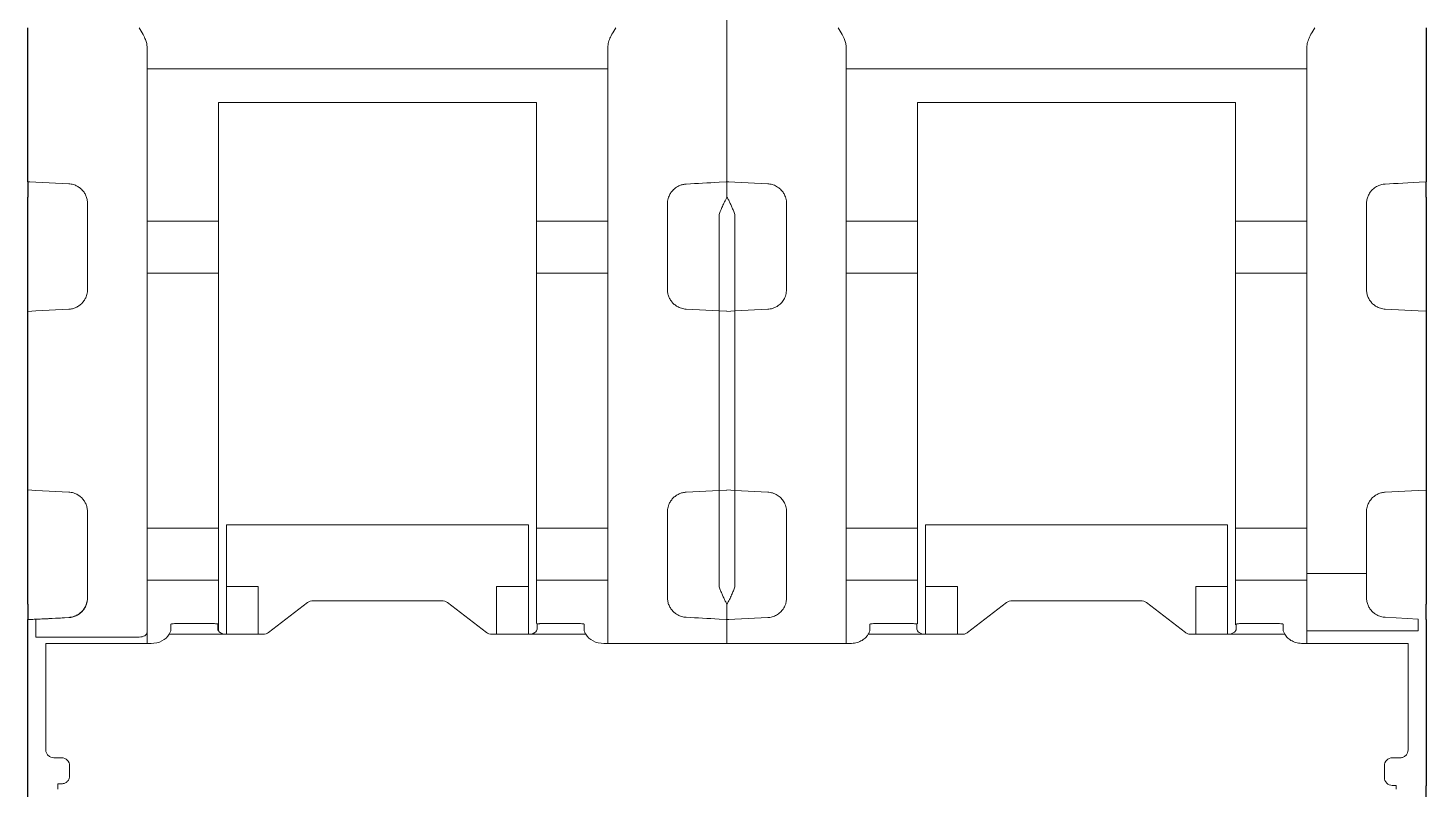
# Model space of a CAD drawing. Header units: millimetres. Extents: x 0 to 3.5, y -9 to 5.9.
# Drawn here: x 0 to 3.52, y -6.668 to -4.752 of the extents above; entities that cross this region are included whole.
import ezdxf

# ---------------------------------------------------------------- set-up
doc = ezdxf.new("R2010")
doc.units = ezdxf.units.MM

msp = doc.modelspace()

# ---------------------------------------------------------------- linework, layer by layer
at = {"lineweight": 13}
for p, q in [((1.76, -5.1393), (1.76, -0.135)), ((0.3, -4.8548), (1.46, -4.8548)), ((3.22, -4.8548), (2.06, -4.8548)), ((0.48, -4.9394), (1.28, -4.9394)), ((2.24, -6.252), (2.24, -4.9394)), ((3.04, -4.9394), (2.24, -4.9394)), ((3.04, -6.2541), (3.04, -4.9394)), ((0.0046, -5.1393), (0.0017, -5.1392)), ((0.02, -5.1398), (0.0046, -5.1393)), ((0.1026, -5.1439), (0.02, -5.1396)), ((0.02, -5.1398), (0.02, -5.1396)), ((0.1026, -5.1445), (0.1026, -5.1439)), ((1.74, -5.1403), (1.7581, -5.1394)), ((1.7646, -5.1393), (1.7617, -5.1392)), ((1.78, -5.1398), (1.7646, -5.1393)), ((1.8626, -5.1439), (1.78, -5.1396)), ((1.8626, -5.1439), (1.8626, -5.1445)), ((0.3, -5.2383), (0.48, -5.2383)), ((1.46, -5.2383), (1.28, -5.2383)), ((1.74, -5.2212), (1.74, -5.464)), ((1.78, -5.4641), (1.78, -5.221)), ((2.06, -5.2383), (2.24, -5.2383)), ((3.04, -5.2383), (3.22, -5.2383)), ((0.3, -5.3694), (0.48, -5.3694)), ((1.28, -5.3694), (1.46, -5.3694)), ((2.24, -5.3694), (2.06, -5.3694)), ((3.22, -5.3694), (3.04, -5.3694)), ((0, -5.4652), (0.02, -5.4641)), ((0.02, -5.4641), (0.1026, -5.4598)), ((1.74, -5.464), (1.6574, -5.4596)), ((1.74, -5.464), (1.76, -5.465)), ((1.78, -5.4641), (1.76, -5.4652)), ((1.8626, -5.4598), (1.78, -5.4641)), ((3.4174, -5.4596), (3.5, -5.464)), ((3.5, -5.464), (3.52, -5.465)), ((0.02, -5.9159), (0, -5.9148)), ((0.1026, -5.9202), (0.02, -5.9159)), ((1.6574, -5.9204), (1.74, -5.916)), ((1.76, -5.915), (1.74, -5.916)), ((1.74, -5.916), (1.74, -6.1588)), ((1.76, -5.9148), (1.78, -5.9159)), ((1.78, -5.9159), (1.8626, -5.9202)), ((1.78, -6.159), (1.78, -5.9159)), ((3.5, -5.916), (3.4174, -5.9204)), ((3.52, -5.915), (3.5, -5.916)), ((0.3, -6.0106), (0.48, -6.0106)), ((1.26, -6.0029), (0.5, -6.0029)), ((0.5, -6.2782), (0.5, -6.0029)), ((1.26, -6.2782), (1.26, -6.0029)), ((1.46, -6.0106), (1.28, -6.0106)), ((2.06, -6.0106), (2.24, -6.0106)), ((2.26, -6.0029), (3.02, -6.0029)), ((2.26, -6.2782), (2.26, -6.0029)), ((3.02, -6.2782), (3.02, -6.0029)), ((3.04, -6.0028), (3.0395, -6.0028)), ((3.04, -6.0106), (3.22, -6.0106)), ((0.48, -6.1417), (0.3, -6.1417)), ((0.48, -6.27), (0.48, -6.1417)), ((0.58, -6.158), (0.5, -6.158)), ((0.58, -6.2782), (0.58, -6.158)), ((1.26, -6.158), (1.18, -6.158)), ((1.18, -6.2782), (1.18, -6.158)), ((1.28, -6.2507), (1.28, -6.1417)), ((1.28, -6.1417), (1.46, -6.1417)), ((2.24, -6.1417), (2.06, -6.1417)), ((2.26, -6.158), (2.34, -6.158)), ((2.34, -6.158), (2.34, -6.2782)), ((2.94, -6.158), (3.02, -6.158)), ((2.94, -6.2782), (2.94, -6.158)), ((3.04, -6.1417), (3.22, -6.1417)), ((3.37, -6.125), (3.22, -6.125)), ((0.7183, -6.1939), (1.0417, -6.1939)), ((2.4783, -6.1939), (2.8017, -6.1939)), ((0.6059, -6.2737), (0.7041, -6.1984)), ((1.0559, -6.1984), (1.1541, -6.2737)), ((2.3659, -6.2737), (2.4641, -6.1984)), ((2.8159, -6.1984), (2.9141, -6.2737)), ((0.0017, -6.2408), (0.1026, -6.2355)), ((0.02, -6.2404), (0.02, -6.2402)), ((0.1026, -6.2361), (0.1026, -6.2355)), ((0.36, -6.2605), (0.36, -6.2527)), ((0.4583, -6.2509), (0.38, -6.2509)), ((0.4783, -6.2527), (0.4783, -6.2605)), ((1.2817, -6.2527), (1.2817, -6.2605)), ((1.38, -6.2509), (1.3017, -6.2509)), ((1.4, -6.2527), (1.4, -6.2605)), ((1.46, -6.3), (1.46, -6.2577)), ((1.7581, -6.2406), (1.74, -6.2397)), ((1.76, -6.2407), (1.76, -6.3012)), ((1.7646, -6.2407), (1.78, -6.2402)), ((1.78, -6.2404), (1.8626, -6.2361)), ((1.78, -6.2402), (1.78, -6.2404)), ((2.12, -6.2605), (2.12, -6.2527)), ((2.2183, -6.2509), (2.14, -6.2509)), ((2.2383, -6.2527), (2.2383, -6.2605)), ((3.0417, -6.2605), (3.0417, -6.2527)), ((3.14, -6.2509), (3.0617, -6.2509)), ((3.16, -6.2527), (3.16, -6.2605)), ((3.22, -6.3), (3.22, -6.2577)), ((3.4174, -6.2353), (3.5, -6.2397)), ((0.28, -6.2852), (0.02, -6.2852)), ((0.3, -6.2729), (0.3, -6.3012)), ((0.3558, -6.2782), (0.5917, -6.2782)), ((1.1683, -6.2782), (1.4042, -6.2782)), ((2.06, -6.2729), (2.06, -6.3012)), ((2.1158, -6.2782), (2.3517, -6.2782)), ((2.9283, -6.2782), (3.1642, -6.2782)), ((3.5, -6.2697), (3.22, -6.2697)), ((0.045, -6.3625), (0.045, -6.3012)), ((0.045, -6.3012), (0.31, -6.3012)), ((1.45, -6.3012), (2.07, -6.3012)), ((3.21, -6.3012), (3.475, -6.3012)), ((3.475, -6.3012), (3.475, -6.3625)), ((0.045, -6.4282), (0.045, -6.569)), ((3.475, -6.569), (3.475, -6.4282)), ((0.085, -6.589), (0.065, -6.589)), ((0.105, -6.6339), (0.105, -6.6089)), ((3.415, -6.6089), (3.415, -6.6388)), ((3.455, -6.589), (3.435, -6.589)), ((0.075, -6.6677), (0.075, -6.6543)), ((0.075, -6.6543), (0.085, -6.6543)), ((3.435, -6.6587), (3.445, -6.6587)), ((3.445, -6.6677), (3.445, -6.6587))]:
    msp.add_line(p, q, dxfattribs=at)
at = {"lineweight": 25}
for p, q in [((0, -5.4652), (0, -5.1775)), ((3.52, -5.1776), (3.52, -5.465)), ((0, -6.02), (0, -5.9148)), ((3.52, -5.915), (3.52, -6.0323)), ((0, -7.205), (0, -6.6283)), ((3.52, -6.6283), (3.52, -6.645)), ((3.52, -8.895), (3.52, -6.66))]:
    msp.add_line(p, q, dxfattribs=at)
at = {"lineweight": 13, "flags": 128}
msp.add_lwpolyline([(0.3, -6.2729), (0.2996, -6.2753), (0.2985, -6.2776), (0.2966, -6.2797), (0.2941, -6.2816), (0.2911, -6.2831), (0.2877, -6.2842), (0.2839, -6.2849), (0.28, -6.2852)], dxfattribs=at)
at = {"lineweight": 25}
for points, knots in [([(0, -4.8759), (0, -4.8746), (0, -4.8719), (0, -4.8672), (0, -4.8619), (0, -4.8539), (0, -4.8424), (0, -4.8264), (0, -4.8088), (0, -4.7902), (0, -4.771), (0, -4.7581), (0, -4.7517)], [0, 0, 0, 0, 0.061391, 0.122427, 0.18342, 0.24468, 0.372209, 0.500076, 0.627605, 0.755472, 0.877481, 1, 1, 1, 1]), ([(3.52, -4.7517), (3.52, -4.7549), (3.52, -4.7614), (3.52, -4.7709), (3.52, -4.7804), (3.52, -4.7931), (3.52, -4.8088), (3.52, -4.8264), (3.52, -4.8424), (3.52, -4.8561), (3.52, -4.8676), (3.52, -4.8731), (3.52, -4.8759)], [0, 0, 0, 0, 0.061391, 0.122427, 0.18342, 0.24468, 0.372209, 0.500076, 0.627605, 0.755472, 0.877481, 1, 1, 1, 1]), ([(0, -5.1393), (0, -5.1321), (0, -5.1179), (0, -5.0972), (0, -5.0771), (0, -5.0577), (0, -5.0388), (0, -5.0206), (0, -5.0029), (0, -4.9803), (0, -4.9536), (0, -4.9246), (0, -4.8983), (0, -4.8834), (0, -4.8759)], [0, 0, 0, 0, 0.062728, 0.125271, 0.18769, 0.250045, 0.312396, 0.374804, 0.437328, 0.500029, 0.625194, 0.749922, 0.874696, 1, 1, 1, 1]), ([(3.52, -4.8759), (3.52, -4.8796), (3.52, -4.8869), (3.52, -4.8989), (3.52, -4.9116), (3.52, -4.925), (3.52, -4.9391), (3.52, -4.954), (3.52, -4.9696), (3.52, -4.9914), (3.52, -5.0203), (3.52, -5.0575), (3.52, -5.097), (3.52, -5.1253), (3.52, -5.1394)], [0, 0, 0, 0, 0.062728, 0.125272, 0.18769, 0.250045, 0.312396, 0.374803, 0.437328, 0.500029, 0.625194, 0.749922, 0.874696, 1, 1, 1, 1]), ([(0, -5.9148), (0, -5.9042), (0, -5.883), (0, -5.851), (0, -5.8189), (0, -5.7868), (0, -5.7546), (0, -5.7223), (0, -5.6819), (0, -5.6335), (0, -5.5771), (0, -5.5209), (0, -5.4838), (0, -5.4652)], [0, 0, 0, 0, 0.071572, 0.143012, 0.214372, 0.285701, 0.357051, 0.428472, 0.500015, 0.625079, 0.749917, 0.8748, 1, 1, 1, 1]), ([(3.52, -5.465), (3.52, -5.4756), (3.52, -5.4969), (3.52, -5.5289), (3.52, -5.5609), (3.52, -5.5931), (3.52, -5.6253), (3.52, -5.6576), (3.52, -5.6981), (3.52, -5.7466), (3.52, -5.803), (3.52, -5.8592), (3.52, -5.8964), (3.52, -5.915)], [0, 0, 0, 0, 0.071572, 0.143012, 0.214372, 0.285701, 0.357051, 0.428472, 0.500015, 0.625079, 0.749917, 0.8748, 1, 1, 1, 1]), ([(0, -6.2025), (0, -6.2025), (0, -6.1698), (0, -6.1316), (0, -6.0826), (0, -6.0472), (0, -6.0243), (0, -6.0214), (0, -6.02)], [0, 0, 0, 0, 0.008736, 0.206989, 0.405242, 0.603494, 0.801747, 1, 1, 1, 1]), ([(3.52, -6.03), (3.52, -6.0314), (3.52, -6.0342), (3.52, -6.0565), (3.52, -6.0913), (3.52, -6.137), (3.52, -6.1752), (3.52, -6.2024)], [0, 0, 0, 0, 0.201961, 0.403921, 0.605881, 0.807842, 1, 1, 1, 1]), ([(0, -6.5041), (0, -6.5004), (0, -6.4931), (0, -6.4811), (0, -6.4685), (0, -6.4551), (0, -6.4409), (0, -6.426), (0, -6.4104), (0, -6.3887), (0, -6.3598), (0, -6.3226), (0, -6.2831), (0, -6.2549), (0, -6.2407)], [0, 0, 0, 0, 0.062728, 0.125271, 0.18769, 0.250045, 0.312396, 0.374804, 0.437328, 0.500029, 0.625194, 0.749922, 0.874696, 1, 1, 1, 1]), ([(3.52, -6.2406), (3.52, -6.2477), (3.52, -6.262), (3.52, -6.2826), (3.52, -6.3027), (3.52, -6.3222), (3.52, -6.3411), (3.52, -6.3594), (3.52, -6.377), (3.52, -6.3997), (3.52, -6.4263), (3.52, -6.4554), (3.52, -6.4817), (3.52, -6.4966), (3.52, -6.5041)], [0, 0, 0, 0, 0.062728, 0.125272, 0.18769, 0.250045, 0.312396, 0.374803, 0.437328, 0.500029, 0.625194, 0.749922, 0.874696, 1, 1, 1, 1]), ([(0, -6.6283), (0, -6.6251), (0, -6.6186), (0, -6.6091), (0, -6.5996), (0, -6.5869), (0, -6.5712), (0, -6.5536), (0, -6.5376), (0, -6.5239), (0, -6.5124), (0, -6.5069), (0, -6.5041)], [0, 0, 0, 0, 0.061391, 0.122427, 0.18342, 0.24468, 0.372209, 0.500076, 0.627605, 0.755472, 0.877481, 1, 1, 1, 1]), ([(3.52, -6.5041), (3.52, -6.5054), (3.52, -6.5081), (3.52, -6.5128), (3.52, -6.5181), (3.52, -6.5261), (3.52, -6.5376), (3.52, -6.5536), (3.52, -6.5712), (3.52, -6.5898), (3.52, -6.609), (3.52, -6.6219), (3.52, -6.6283)], [0, 0, 0, 0, 0.061391, 0.122427, 0.18342, 0.24468, 0.372209, 0.500076, 0.627605, 0.755472, 0.877481, 1, 1, 1, 1]), ([(3.52, -6.645), (3.52, -6.6463), (3.52, -6.6489), (3.52, -6.6526), (3.52, -6.6562), (3.52, -6.6594), (3.52, -6.6598), (3.52, -6.66)], [0, 0, 0, 0, 0.169382, 0.332374, 0.500748, 0.7482, 1, 1, 1, 1])]:
    msp.add_open_spline(points, degree=3, knots=knots, dxfattribs=at)
at = {"lineweight": 13}
for points, knots in [([(0.28, -4.7517), (0.2833, -4.757), (0.2881, -4.7644), (0.2932, -4.7744), (0.2965, -4.7821), (0.2993, -4.7908), (0.2998, -4.7975), (0.3, -4.8007)], [0, 0, 0, 0, 0.350015, 0.493309, 0.624855, 0.821183, 1, 1, 1, 1]), ([(1.46, -4.8007), (1.4601, -4.7986), (1.4603, -4.7943), (1.4618, -4.7876), (1.4639, -4.781), (1.4668, -4.7743), (1.472, -4.7644), (1.4767, -4.757), (1.48, -4.7517)], [0, 0, 0, 0, 0.117446, 0.242847, 0.378002, 0.506391, 0.652474, 1, 1, 1, 1]), ([(2.04, -4.7517), (2.0434, -4.757), (2.0481, -4.7645), (2.0532, -4.7744), (2.0565, -4.7821), (2.0593, -4.7908), (2.0598, -4.7975), (2.06, -4.8007)], [0, 0, 0, 0, 0.350596, 0.493868, 0.625405, 0.821427, 1, 1, 1, 1]), ([(3.22, -4.8007), (3.2201, -4.7986), (3.2203, -4.7943), (3.2218, -4.7876), (3.2239, -4.781), (3.2268, -4.7743), (3.2319, -4.7644), (3.2367, -4.757), (3.24, -4.7517)], [0, 0, 0, 0, 0.117336, 0.242611, 0.377617, 0.505972, 0.652001, 1, 1, 1, 1]), ([(0.3, -4.8161), (0.3, -4.8201), (0.3, -4.8282), (0.3, -4.8414), (0.3, -4.8553), (0.3, -4.8701), (0.3, -4.8857), (0.3, -4.9021), (0.3, -4.9193), (0.3, -4.9434), (0.3, -4.9753), (0.3, -5.0164), (0.3, -5.0602), (0.3, -5.0914), (0.3, -5.1071)], [0, 0, 0, 0, 0.062736, 0.125281, 0.187695, 0.250043, 0.312387, 0.374792, 0.437318, 0.500031, 0.625212, 0.749931, 0.874692, 1, 1, 1, 1]), ([(1.46, -4.8161), (1.46, -4.8151), (1.46, -4.8132), (1.46, -4.8096), (1.46, -4.8055), (1.46, -4.8023), (1.46, -4.8007)], [0, 0, 0, 0, 0.251193, 0.5, 0.748807, 1, 1, 1, 1]), ([(1.46, -5.1223), (1.46, -5.1139), (1.46, -5.0973), (1.46, -5.0731), (1.46, -5.0497), (1.46, -5.0269), (1.46, -5.0049), (1.46, -4.9836), (1.46, -4.9631), (1.46, -4.9367), (1.46, -4.9057), (1.46, -4.8721), (1.46, -4.8418), (1.46, -4.8247), (1.46, -4.8161)], [0, 0, 0, 0, 0.062754, 0.125301, 0.187708, 0.250043, 0.312375, 0.374772, 0.437302, 0.500033, 0.625237, 0.749935, 0.874674, 1, 1, 1, 1]), ([(2.06, -4.8007), (2.06, -4.8023), (2.06, -4.8055), (2.06, -4.8096), (2.06, -4.8132), (2.06, -4.8151), (2.06, -4.8161)], [0, 0, 0, 0, 0.251193, 0.5, 0.748807, 1, 1, 1, 1]), ([(2.06, -4.8161), (2.06, -4.8201), (2.06, -4.8282), (2.06, -4.8414), (2.06, -4.8553), (2.06, -4.8701), (2.06, -4.8857), (2.06, -4.9021), (2.06, -4.9193), (2.06, -4.9434), (2.06, -4.9753), (2.06, -5.0164), (2.06, -5.0602), (2.06, -5.0914), (2.06, -5.1071)], [0, 0, 0, 0, 0.062736, 0.125281, 0.187695, 0.250043, 0.312387, 0.374792, 0.437318, 0.500031, 0.625212, 0.749931, 0.874692, 1, 1, 1, 1]), ([(3.22, -4.8161), (3.22, -4.8151), (3.22, -4.8132), (3.22, -4.8096), (3.22, -4.8055), (3.22, -4.8023), (3.22, -4.8007)], [0, 0, 0, 0, 0.251193, 0.5, 0.748807, 1, 1, 1, 1]), ([(3.22, -5.1223), (3.22, -5.1139), (3.22, -5.0973), (3.22, -5.0731), (3.22, -5.0497), (3.22, -5.0269), (3.22, -5.0049), (3.22, -4.9836), (3.22, -4.9631), (3.22, -4.9367), (3.22, -4.9057), (3.22, -4.8721), (3.22, -4.8418), (3.22, -4.8247), (3.22, -4.8161)], [0, 0, 0, 0, 0.062754, 0.125301, 0.187708, 0.250043, 0.312375, 0.374772, 0.437302, 0.500033, 0.625237, 0.749935, 0.874674, 1, 1, 1, 1]), ([(0.48, -4.9394), (0.48, -4.9435), (0.48, -4.9518), (0.48, -4.9636), (0.48, -4.9749), (0.48, -4.9892), (0.48, -5.0058), (0.48, -5.0165), (0.48, -5.0219)], [0, 0, 0, 0, 0.125424, 0.250193, 0.374902, 0.500146, 0.749703, 1, 1, 1, 1]), ([(1.28, -5.0219), (1.28, -5.0193), (1.28, -5.014), (1.28, -5.0053), (1.28, -4.9958), (1.28, -4.9823), (1.28, -4.964), (1.28, -4.9476), (1.28, -4.9394)], [0, 0, 0, 0, 0.125424, 0.250193, 0.374902, 0.500146, 0.749703, 1, 1, 1, 1]), ([(1.28, -5.2383), (1.28, -5.2312), (1.28, -5.2171), (1.28, -5.1964), (1.28, -5.1763), (1.28, -5.1568), (1.28, -5.1377), (1.28, -5.1131), (1.28, -5.0839), (1.28, -5.0512), (1.28, -5.0316), (1.28, -5.0219)], [0, 0, 0, 0, 0.083508, 0.166833, 0.25006, 0.333277, 0.416572, 0.500032, 0.666688, 0.83311, 1, 1, 1, 1]), ([(0.3, -5.1071), (0.3, -5.1135), (0.3, -5.1263), (0.3, -5.1461), (0.3, -5.1664), (0.3, -5.1871), (0.3, -5.2084), (0.3, -5.2301), (0.3, -5.2522), (0.3, -5.2673), (0.3, -5.2749)], [0, 0, 0, 0, 0.12575, 0.250858, 0.375537, 0.5, 0.624463, 0.749142, 0.87425, 1, 1, 1, 1]), ([(1.46, -5.2616), (1.46, -5.2545), (1.46, -5.2403), (1.46, -5.2195), (1.46, -5.1991), (1.46, -5.1792), (1.46, -5.1597), (1.46, -5.1407), (1.46, -5.1284), (1.46, -5.1223)], [0, 0, 0, 0, 0.143512, 0.28637, 0.428834, 0.571166, 0.71363, 0.856488, 1, 1, 1, 1]), ([(2.06, -5.1071), (2.06, -5.1135), (2.06, -5.1263), (2.06, -5.1461), (2.06, -5.1664), (2.06, -5.1871), (2.06, -5.2084), (2.06, -5.2301), (2.06, -5.2522), (2.06, -5.2673), (2.06, -5.2749)], [0, 0, 0, 0, 0.12575, 0.250858, 0.375537, 0.5, 0.624463, 0.749142, 0.87425, 1, 1, 1, 1]), ([(3.22, -5.2616), (3.22, -5.2545), (3.22, -5.2403), (3.22, -5.2195), (3.22, -5.1991), (3.22, -5.1792), (3.22, -5.1597), (3.22, -5.1407), (3.22, -5.1284), (3.22, -5.1223)], [0, 0, 0, 0, 0.143512, 0.28637, 0.428834, 0.571166, 0.71363, 0.856488, 1, 1, 1, 1]), ([(0.1026, -5.1439), (0.1046, -5.1441), (0.1084, -5.1444), (0.1141, -5.1458), (0.1207, -5.1481), (0.1279, -5.152), (0.1353, -5.1579), (0.1415, -5.1653), (0.1463, -5.174), (0.1494, -5.1836), (0.1498, -5.1903), (0.15, -5.1937)], [0, 0, 0, 0, 0.071618, 0.143308, 0.216363, 0.334035, 0.455285, 0.587191, 0.721903, 0.860899, 1, 1, 1, 1]), ([(1.61, -5.1946), (1.6101, -5.1923), (1.6103, -5.1878), (1.6117, -5.1812), (1.6143, -5.1738), (1.6185, -5.1661), (1.6248, -5.1587), (1.6322, -5.1527), (1.6402, -5.1484), (1.6487, -5.1456), (1.6545, -5.145), (1.6574, -5.1447)], [0, 0, 0, 0, 0.093221, 0.185813, 0.279137, 0.41434, 0.546905, 0.668022, 0.785627, 0.893606, 1, 1, 1, 1]), ([(1.91, -5.1937), (1.9099, -5.1915), (1.9097, -5.187), (1.9083, -5.1803), (1.9058, -5.173), (1.9015, -5.1653), (1.8946, -5.1571), (1.8854, -5.1502), (1.8742, -5.1453), (1.8664, -5.1444), (1.8626, -5.1439)], [0, 0, 0, 0, 0.092601, 0.18543, 0.278489, 0.413813, 0.545287, 0.709927, 0.860804, 1, 1, 1, 1]), ([(3.4174, -5.1447), (3.4155, -5.1448), (3.4118, -5.1451), (3.4062, -5.1464), (3.4006, -5.1484), (3.3952, -5.151), (3.39, -5.1545), (3.3845, -5.1592), (3.3787, -5.1658), (3.3738, -5.1745), (3.3706, -5.1845), (3.3702, -5.1912), (3.37, -5.1946)], [0, 0, 0, 0, 0.067869, 0.138425, 0.211987, 0.288836, 0.369219, 0.453352, 0.573685, 0.721104, 0.860335, 1, 1, 1, 1]), ([(1.74, -5.2212), (1.7412, -5.2181), (1.744, -5.2111), (1.7486, -5.2005), (1.754, -5.1889), (1.7579, -5.1815), (1.76, -5.1776)], [0, 0, 0, 0, 0.193415, 0.424448, 0.693252, 1, 1, 1, 1]), ([(1.78, -5.221), (1.7787, -5.2179), (1.7762, -5.2115), (1.7723, -5.2024), (1.7683, -5.1937), (1.7642, -5.1853), (1.7614, -5.1801), (1.76, -5.1775)], [0, 0, 0, 0, 0.194202, 0.390464, 0.589612, 0.792498, 1, 1, 1, 1]), ([(3.37, -5.1946), (3.37, -5.2012), (3.37, -5.2143), (3.37, -5.2344), (3.37, -5.2481), (3.37, -5.255)], [0, 0, 0, 0, 0.333419, 0.666581, 1, 1, 1, 1]), ([(0.48, -5.2383), (0.48, -5.2432), (0.48, -5.253), (0.48, -5.2746), (0.48, -5.2985), (0.48, -5.323), (0.48, -5.3451), (0.48, -5.3616), (0.48, -5.3672), (0.48, -5.3694)], [0, 0, 0, 0, 0.150243, 0.300485, 0.450729, 0.600973, 0.751216, 0.901461, 1, 1, 1, 1]), ([(1.28, -5.2383), (1.28, -5.2432), (1.28, -5.253), (1.28, -5.2746), (1.28, -5.2985), (1.28, -5.323), (1.28, -5.3451), (1.28, -5.3616), (1.28, -5.3672), (1.28, -5.3694)], [0, 0, 0, 0, 0.150243, 0.300485, 0.450729, 0.600973, 0.751216, 0.901461, 1, 1, 1, 1]), ([(0.15, -5.4099), (0.15, -5.3979), (0.15, -5.374), (0.15, -5.3385), (0.15, -5.3033), (0.15, -5.28), (0.15, -5.2684)], [0, 0, 0, 0, 0.2501, 0.5, 0.7499, 1, 1, 1, 1]), ([(0.3, -5.2749), (0.3, -5.2859), (0.3, -5.3081), (0.3, -5.3416), (0.3, -5.3754), (0.3, -5.4094), (0.3, -5.4437), (0.3, -5.5015), (0.3, -5.5836), (0.3, -5.69), (0.3, -5.7964), (0.3, -5.89), (0.3, -5.9706), (0.3, -6.0386), (0.3, -6.0829), (0.3, -6.1051)], [0, 0, 0, 0, 0.041447, 0.082829, 0.124176, 0.16552, 0.206891, 0.248321, 0.374134, 0.500011, 0.625824, 0.751702, 0.834467, 0.91715, 1, 1, 1, 1]), ([(1.46, -6.1184), (1.46, -6.107), (1.46, -6.0842), (1.46, -6.0496), (1.46, -6.0148), (1.46, -5.9798), (1.46, -5.9445), (1.46, -5.8848), (1.46, -5.8), (1.46, -5.69), (1.46, -5.58), (1.46, -5.4833), (1.46, -5.4002), (1.46, -5.3302), (1.46, -5.2845), (1.46, -5.2616)], [0, 0, 0, 0, 0.041431, 0.082793, 0.124119, 0.165441, 0.206793, 0.248207, 0.374079, 0.500012, 0.625883, 0.751817, 0.834548, 0.917188, 1, 1, 1, 1]), ([(2.06, -5.2749), (2.06, -5.2859), (2.06, -5.3081), (2.06, -5.3416), (2.06, -5.3754), (2.06, -5.4094), (2.06, -5.4437), (2.06, -5.5015), (2.06, -5.5836), (2.06, -5.69), (2.06, -5.7964), (2.06, -5.89), (2.06, -5.9706), (2.06, -6.0386), (2.06, -6.0829), (2.06, -6.1051)], [0, 0, 0, 0, 0.041447, 0.082829, 0.124176, 0.16552, 0.206891, 0.248321, 0.374134, 0.500011, 0.625824, 0.751702, 0.834467, 0.91715, 1, 1, 1, 1]), ([(3.22, -6.1184), (3.22, -6.107), (3.22, -6.0842), (3.22, -6.0496), (3.22, -6.0148), (3.22, -5.9798), (3.22, -5.9445), (3.22, -5.8848), (3.22, -5.8), (3.22, -5.69), (3.22, -5.58), (3.22, -5.4833), (3.22, -5.4002), (3.22, -5.3302), (3.22, -5.2845), (3.22, -5.2616)], [0, 0, 0, 0, 0.041431, 0.082793, 0.124119, 0.165441, 0.206793, 0.248207, 0.374079, 0.500012, 0.625883, 0.751817, 0.834548, 0.917188, 1, 1, 1, 1]), ([(3.37, -5.255), (3.37, -5.2651), (3.37, -5.2854), (3.37, -5.3162), (3.37, -5.3471), (3.37, -5.3783), (3.37, -5.3992), (3.37, -5.4097)], [0, 0, 0, 0, 0.200123, 0.400061, 0.599939, 0.799877, 1, 1, 1, 1]), ([(0.48, -5.3694), (0.48, -5.3777), (0.48, -5.3944), (0.48, -5.4199), (0.48, -5.4456), (0.48, -5.4716), (0.48, -5.4979), (0.48, -5.5427), (0.48, -5.6066), (0.48, -5.69), (0.48, -5.7733), (0.48, -5.8463), (0.48, -5.9084), (0.48, -5.9603), (0.48, -5.9938), (0.48, -6.0106)], [0, 0, 0, 0, 0.041319, 0.082538, 0.123706, 0.164869, 0.206076, 0.247373, 0.373654, 0.500018, 0.626299, 0.752662, 0.835118, 0.917437, 1, 1, 1, 1]), ([(1.28, -5.3694), (1.28, -5.4701), (1.28, -5.58), (1.28, -5.8), (1.28, -5.9099), (1.28, -6.0106)], [0, 0, 0, 0, 0.5, 0.5, 1, 1, 1, 1]), ([(0.15, -5.4099), (0.1499, -5.412), (0.1498, -5.4163), (0.1485, -5.4226), (0.1462, -5.4296), (0.1423, -5.4372), (0.1363, -5.4446), (0.1292, -5.4509), (0.1209, -5.4556), (0.112, -5.4588), (0.1057, -5.4595), (0.1026, -5.4598)], [0, 0, 0, 0, 0.085507, 0.170147, 0.255273, 0.381189, 0.506725, 0.630753, 0.754527, 0.877113, 1, 1, 1, 1]), ([(1.6574, -5.4596), (1.6553, -5.4594), (1.6511, -5.4591), (1.645, -5.4575), (1.6382, -5.4549), (1.6308, -5.4507), (1.6237, -5.4445), (1.6177, -5.437), (1.6134, -5.4285), (1.6105, -5.4193), (1.6102, -5.4129), (1.61, -5.4097)], [0, 0, 0, 0, 0.082209, 0.16366, 0.245689, 0.369303, 0.493372, 0.618767, 0.744744, 0.872104, 1, 1, 1, 1]), ([(1.8626, -5.4598), (1.8647, -5.4596), (1.8688, -5.4593), (1.8748, -5.4578), (1.8807, -5.4555), (1.8863, -5.4526), (1.8915, -5.4489), (1.8974, -5.4435), (1.9036, -5.4354), (1.9089, -5.4236), (1.9096, -5.4146), (1.91, -5.4099)], [0, 0, 0, 0, 0.080411, 0.161533, 0.243405, 0.326066, 0.409552, 0.493901, 0.642123, 0.810797, 1, 1, 1, 1]), ([(3.4174, -5.4596), (3.4153, -5.4594), (3.4111, -5.4591), (3.405, -5.4575), (3.3982, -5.4549), (3.3908, -5.4507), (3.3837, -5.4445), (3.3777, -5.437), (3.3734, -5.4285), (3.3705, -5.4193), (3.3702, -5.4129), (3.37, -5.4097)], [0, 0, 0, 0, 0.082209, 0.16366, 0.245689, 0.369303, 0.493372, 0.618767, 0.744744, 0.872104, 1, 1, 1, 1]), ([(1.74, -5.464), (1.74, -5.4747), (1.74, -5.496), (1.74, -5.5282), (1.74, -5.5604), (1.74, -5.5927), (1.74, -5.6251), (1.74, -5.6575), (1.74, -5.6981), (1.74, -5.7468), (1.74, -5.8034), (1.74, -5.8599), (1.74, -5.8973), (1.74, -5.916)], [0, 0, 0, 0, 0.071556, 0.142997, 0.214365, 0.285706, 0.357065, 0.428486, 0.500013, 0.625062, 0.749916, 0.874816, 1, 1, 1, 1]), ([(0.1026, -5.9202), (0.1047, -5.9204), (0.1089, -5.9207), (0.115, -5.9223), (0.1218, -5.9249), (0.1292, -5.9291), (0.1363, -5.9354), (0.1423, -5.9428), (0.1466, -5.9513), (0.1495, -5.9605), (0.1498, -5.9669), (0.15, -5.9701)], [0, 0, 0, 0, 0.082205, 0.163652, 0.245679, 0.369354, 0.493482, 0.618917, 0.744935, 0.872201, 1, 1, 1, 1]), ([(1.61, -5.9703), (1.6101, -5.9682), (1.6102, -5.9639), (1.6115, -5.9576), (1.6138, -5.9506), (1.6177, -5.943), (1.6237, -5.9355), (1.6308, -5.9293), (1.6391, -5.9246), (1.648, -5.9214), (1.6543, -5.9207), (1.6574, -5.9204)], [0, 0, 0, 0, 0.085573, 0.170275, 0.255463, 0.381339, 0.506835, 0.630803, 0.754517, 0.877108, 1, 1, 1, 1]), ([(1.91, -5.9701), (1.9099, -5.9677), (1.9097, -5.963), (1.9082, -5.9562), (1.9059, -5.95), (1.9031, -5.9445), (1.8998, -5.9397), (1.8946, -5.9336), (1.8865, -5.9272), (1.875, -5.9217), (1.8667, -5.9207), (1.8626, -5.9202)], [0, 0, 0, 0, 0.097376, 0.189595, 0.276665, 0.358598, 0.435408, 0.507112, 0.674555, 0.83875, 1, 1, 1, 1]), ([(3.37, -5.9703), (3.3701, -5.9682), (3.3702, -5.9639), (3.3715, -5.9576), (3.3738, -5.9506), (3.3777, -5.943), (3.3837, -5.9355), (3.3908, -5.9293), (3.3991, -5.9246), (3.408, -5.9214), (3.4143, -5.9207), (3.4174, -5.9204)], [0, 0, 0, 0, 0.085573, 0.170275, 0.255463, 0.381339, 0.506835, 0.630803, 0.754517, 0.877108, 1, 1, 1, 1]), ([(0.15, -6.1116), (0.15, -6.1), (0.15, -6.0767), (0.15, -6.0415), (0.15, -6.006), (0.15, -5.9821), (0.15, -5.9701)], [0, 0, 0, 0, 0.2501, 0.5, 0.7499, 1, 1, 1, 1]), ([(3.37, -5.9703), (3.37, -5.9808), (3.37, -6.0017), (3.37, -6.0329), (3.37, -6.0638), (3.37, -6.0946), (3.37, -6.1149), (3.37, -6.125)], [0, 0, 0, 0, 0.200123, 0.400061, 0.599939, 0.799877, 1, 1, 1, 1]), ([(0.48, -6.0106), (0.48, -6.0128), (0.48, -6.0184), (0.48, -6.0349), (0.48, -6.057), (0.48, -6.0815), (0.48, -6.1054), (0.48, -6.127), (0.48, -6.1368), (0.48, -6.1417)], [0, 0, 0, 0, 0.098539, 0.248784, 0.399027, 0.54927, 0.699515, 0.849757, 1, 1, 1, 1]), ([(1.28, -6.0106), (1.28, -6.0128), (1.28, -6.0184), (1.28, -6.0349), (1.28, -6.057), (1.28, -6.0815), (1.28, -6.1054), (1.28, -6.127), (1.28, -6.1368), (1.28, -6.1417)], [0, 0, 0, 0, 0.098539, 0.248784, 0.399027, 0.54927, 0.699515, 0.849757, 1, 1, 1, 1]), ([(0.15, -6.1863), (0.15, -6.1802), (0.15, -6.1681), (0.15, -6.1495), (0.15, -6.1307), (0.15, -6.118), (0.15, -6.1116)], [0, 0, 0, 0, 0.25014, 0.5, 0.74986, 1, 1, 1, 1]), ([(0.3, -6.1051), (0.3, -6.1127), (0.3, -6.1278), (0.3, -6.1499), (0.3, -6.1716), (0.3, -6.1929), (0.3, -6.2136), (0.3, -6.2339), (0.3, -6.2537), (0.3, -6.2665), (0.3, -6.2729)], [0, 0, 0, 0, 0.12575, 0.250858, 0.375537, 0.5, 0.624463, 0.749142, 0.87425, 1, 1, 1, 1]), ([(1.46, -6.2577), (1.46, -6.2516), (1.46, -6.2393), (1.46, -6.2203), (1.46, -6.2008), (1.46, -6.1809), (1.46, -6.1605), (1.46, -6.1397), (1.46, -6.1255), (1.46, -6.1184)], [0, 0, 0, 0, 0.143512, 0.28637, 0.428834, 0.571166, 0.71363, 0.856488, 1, 1, 1, 1]), ([(2.06, -6.1051), (2.06, -6.1127), (2.06, -6.1278), (2.06, -6.1499), (2.06, -6.1716), (2.06, -6.1929), (2.06, -6.2136), (2.06, -6.2339), (2.06, -6.2537), (2.06, -6.2665), (2.06, -6.2729)], [0, 0, 0, 0, 0.12575, 0.250858, 0.375537, 0.5, 0.624463, 0.749142, 0.87425, 1, 1, 1, 1]), ([(3.22, -6.2577), (3.22, -6.2516), (3.22, -6.2393), (3.22, -6.2203), (3.22, -6.2008), (3.22, -6.1809), (3.22, -6.1605), (3.22, -6.1397), (3.22, -6.1255), (3.22, -6.1184)], [0, 0, 0, 0, 0.143512, 0.28637, 0.428834, 0.571166, 0.71363, 0.856488, 1, 1, 1, 1]), ([(1.74, -6.1588), (1.7413, -6.162), (1.7438, -6.1683), (1.7477, -6.1774), (1.7517, -6.1862), (1.7558, -6.1946), (1.7586, -6.1998), (1.76, -6.2024)], [0, 0, 0, 0, 0.1942, 0.390457, 0.5896, 0.792488, 1, 1, 1, 1]), ([(1.78, -6.159), (1.7788, -6.1621), (1.776, -6.169), (1.7714, -6.1796), (1.766, -6.1913), (1.7621, -6.1986), (1.76, -6.2025)], [0, 0, 0, 0, 0.193384, 0.424408, 0.693222, 1, 1, 1, 1]), ([(3.37, -6.125), (3.37, -6.1319), (3.37, -6.1456), (3.37, -6.1657), (3.37, -6.1788), (3.37, -6.1854)], [0, 0, 0, 0, 0.333419, 0.666581, 1, 1, 1, 1]), ([(0.1026, -6.2355), (0.1068, -6.2353), (0.1114, -6.2345), (0.1213, -6.2311), (0.1266, -6.2284), (0.1366, -6.2202), (0.1413, -6.2147), (0.148, -6.2013), (0.15, -6.1935), (0.15, -6.1856)], [0, 0, 0, 0, 0.25, 0.25, 0.5, 0.5, 0.75, 0.75, 1, 1, 1, 1]), ([(0.1026, -6.2361), (0.1045, -6.2359), (0.1082, -6.2356), (0.1138, -6.2343), (0.1194, -6.2324), (0.1249, -6.2297), (0.1301, -6.2262), (0.1359, -6.2214), (0.1421, -6.2139), (0.1469, -6.2046), (0.1496, -6.1949), (0.1499, -6.1892), (0.15, -6.1863)], [0, 0, 0, 0, 0.068374, 0.139377, 0.213319, 0.290477, 0.371094, 0.455382, 0.587277, 0.761474, 0.880592, 1, 1, 1, 1]), ([(1.6574, -6.2353), (1.6555, -6.2352), (1.6516, -6.2348), (1.646, -6.2335), (1.6394, -6.2312), (1.6322, -6.2273), (1.6248, -6.2213), (1.6185, -6.2139), (1.6137, -6.2052), (1.6106, -6.1956), (1.6102, -6.1888), (1.61, -6.1854)], [0, 0, 0, 0, 0.070996, 0.142095, 0.214573, 0.332083, 0.453298, 0.585758, 0.72107, 0.860537, 1, 1, 1, 1]), ([(1.8626, -6.2361), (1.8645, -6.2359), (1.8682, -6.2356), (1.8738, -6.2343), (1.8794, -6.2324), (1.8849, -6.2297), (1.8901, -6.2262), (1.8959, -6.2214), (1.9021, -6.2139), (1.9069, -6.2046), (1.9096, -6.1949), (1.9099, -6.1892), (1.91, -6.1863)], [0, 0, 0, 0, 0.068374, 0.139376, 0.213318, 0.290476, 0.371092, 0.45538, 0.587276, 0.76147, 0.88059, 1, 1, 1, 1]), ([(3.4174, -6.2353), (3.4155, -6.2352), (3.4116, -6.2348), (3.406, -6.2335), (3.3994, -6.2312), (3.3922, -6.2273), (3.3848, -6.2213), (3.3785, -6.2139), (3.3737, -6.2052), (3.3706, -6.1956), (3.3702, -6.1888), (3.37, -6.1854)], [0, 0, 0, 0, 0.070997, 0.142096, 0.214572, 0.332081, 0.453288, 0.585757, 0.721078, 0.860541, 1, 1, 1, 1]), ([(0.02, -6.2402), (0.0173, -6.2403), (0.0121, -6.2405), (0.007, -6.2406), (0.0046, -6.2407)], [0, 0, 0, 0, 0.508632, 1, 1, 1, 1]), ([(0.36, -6.2656), (0.3599, -6.2664), (0.3598, -6.2681), (0.359, -6.2712), (0.3577, -6.2746), (0.3564, -6.277), (0.3558, -6.2782)], [0, 0, 0, 0, 0.256458, 0.506841, 0.753776, 1, 1, 1, 1]), ([(0.36, -6.2527), (0.36, -6.2522), (0.3621, -6.2518), (0.3695, -6.2511), (0.3747, -6.2509), (0.38, -6.2509)], [0, 0, 0, 0, 0.5, 0.5, 1, 1, 1, 1]), ([(0.36, -6.2656), (0.36, -6.2647), (0.36, -6.263), (0.36, -6.2613), (0.36, -6.2608), (0.36, -6.2605)], [0, 0, 0, 0, 0.334189, 0.665811, 1, 1, 1, 1]), ([(0.4783, -6.2527), (0.4782, -6.2526), (0.4781, -6.2523), (0.4769, -6.252), (0.4751, -6.2517), (0.4717, -6.2514), (0.4662, -6.251), (0.461, -6.251), (0.4583, -6.2509)], [0, 0, 0, 0, 0.128148, 0.251094, 0.373747, 0.501054, 0.748354, 1, 1, 1, 1]), ([(0.4783, -6.2656), (0.4784, -6.2662), (0.4785, -6.2674), (0.4795, -6.2695), (0.4813, -6.2717), (0.4843, -6.2742), (0.4896, -6.2773), (0.495, -6.2778), (0.4983, -6.2782)], [0, 0, 0, 0, 0.121269, 0.244591, 0.370821, 0.500756, 0.692101, 1, 1, 1, 1]), ([(1.2617, -6.2782), (1.2632, -6.2781), (1.2659, -6.278), (1.2695, -6.2771), (1.2724, -6.276), (1.2745, -6.2748), (1.2775, -6.2728), (1.2809, -6.2694), (1.2815, -6.2668), (1.2817, -6.2656)], [0, 0, 0, 0, 0.138294, 0.257669, 0.358107, 0.439606, 0.502183, 0.756685, 1, 1, 1, 1]), ([(1.3017, -6.2509), (1.3004, -6.2509), (1.2977, -6.251), (1.294, -6.2511), (1.2905, -6.2512), (1.2865, -6.2515), (1.2825, -6.252), (1.282, -6.2524), (1.2817, -6.2527)], [0, 0, 0, 0, 0.128148, 0.251094, 0.373747, 0.501054, 0.748354, 1, 1, 1, 1]), ([(1.4, -6.2527), (1.4, -6.2526), (1.3998, -6.2523), (1.3986, -6.252), (1.3968, -6.2517), (1.3935, -6.2514), (1.3879, -6.251), (1.3827, -6.251), (1.38, -6.2509)], [0, 0, 0, 0, 0.128148, 0.251094, 0.373747, 0.501054, 0.748354, 1, 1, 1, 1]), ([(1.4, -6.2605), (1.4, -6.2608), (1.4, -6.2613), (1.4, -6.263), (1.4, -6.2647), (1.4, -6.2656)], [0, 0, 0, 0, 0.334189, 0.665811, 1, 1, 1, 1]), ([(1.4042, -6.2782), (1.4036, -6.277), (1.4023, -6.2746), (1.401, -6.2712), (1.4002, -6.2681), (1.4001, -6.2664), (1.4, -6.2656)], [0, 0, 0, 0, 0.246224, 0.493159, 0.743542, 1, 1, 1, 1]), ([(2.12, -6.2656), (2.1199, -6.2664), (2.1198, -6.2681), (2.119, -6.2712), (2.1177, -6.2746), (2.1164, -6.277), (2.1158, -6.2782)], [0, 0, 0, 0, 0.256458, 0.506841, 0.753776, 1, 1, 1, 1]), ([(2.12, -6.2527), (2.12, -6.2522), (2.1221, -6.2518), (2.1295, -6.2511), (2.1347, -6.2509), (2.14, -6.2509)], [0, 0, 0, 0, 0.5, 0.5, 1, 1, 1, 1]), ([(2.2383, -6.2527), (2.2382, -6.2526), (2.2381, -6.2523), (2.2369, -6.252), (2.2351, -6.2517), (2.2317, -6.2514), (2.2262, -6.251), (2.221, -6.251), (2.2183, -6.2509)], [0, 0, 0, 0, 0.128148, 0.251094, 0.373747, 0.501054, 0.748354, 1, 1, 1, 1]), ([(2.2583, -6.2782), (2.2569, -6.2781), (2.2542, -6.278), (2.2504, -6.2771), (2.2469, -6.2757), (2.2429, -6.2733), (2.239, -6.2695), (2.2385, -6.2669), (2.2383, -6.2656)], [0, 0, 0, 0, 0.128818, 0.251822, 0.37424, 0.501366, 0.746636, 1, 1, 1, 1]), ([(3.0417, -6.2656), (3.0416, -6.2662), (3.0415, -6.2675), (3.0404, -6.2696), (3.0386, -6.2718), (3.0353, -6.2745), (3.0297, -6.2775), (3.0244, -6.278), (3.0217, -6.2782)], [0, 0, 0, 0, 0.130698, 0.254597, 0.376443, 0.501216, 0.749391, 1, 1, 1, 1]), ([(3.0417, -6.2527), (3.0417, -6.2522), (3.0439, -6.2518), (3.0513, -6.2511), (3.0565, -6.2509), (3.0617, -6.2509)], [0, 0, 0, 0, 0.5, 0.5, 1, 1, 1, 1]), ([(3.16, -6.2527), (3.16, -6.2526), (3.1598, -6.2523), (3.1586, -6.252), (3.1568, -6.2517), (3.1535, -6.2514), (3.1479, -6.251), (3.1427, -6.251), (3.14, -6.2509)], [0, 0, 0, 0, 0.128148, 0.251094, 0.373747, 0.501054, 0.748354, 1, 1, 1, 1]), ([(3.1642, -6.2782), (3.1636, -6.277), (3.1623, -6.2746), (3.161, -6.2712), (3.1602, -6.2681), (3.1601, -6.2664), (3.16, -6.2656)], [0, 0, 0, 0, 0.246224, 0.493159, 0.743542, 1, 1, 1, 1]), ([(0.31, -6.3012), (0.3196, -6.3012), (0.3293, -6.299), (0.3454, -6.2909), (0.3519, -6.285), (0.3558, -6.2782)], [0, 0, 0, 0, 0.5, 0.5, 1, 1, 1, 1]), ([(1.4042, -6.2782), (1.4081, -6.285), (1.4146, -6.2909), (1.4307, -6.299), (1.4404, -6.3012), (1.45, -6.3012)], [0, 0, 0, 0, 0.5, 0.5, 1, 1, 1, 1]), ([(2.1158, -6.2782), (2.1147, -6.2799), (2.1126, -6.2832), (2.1083, -6.2877), (2.1032, -6.2917), (2.0956, -6.2961), (2.0845, -6.3003), (2.0749, -6.3009), (2.07, -6.3012)], [0, 0, 0, 0, 0.126929, 0.250928, 0.374602, 0.500576, 0.748126, 1, 1, 1, 1]), ([(2.3659, -6.2737), (2.3649, -6.2744), (2.3629, -6.2757), (2.3594, -6.2771), (2.3557, -6.278), (2.3531, -6.2781), (2.3517, -6.2782)], [0, 0, 0, 0, 0.25487, 0.5, 0.74513, 1, 1, 1, 1]), ([(2.9283, -6.2782), (2.9269, -6.2781), (2.9243, -6.278), (2.9206, -6.2771), (2.9171, -6.2757), (2.9151, -6.2744), (2.9141, -6.2737)], [0, 0, 0, 0, 0.25487, 0.5, 0.74513, 1, 1, 1, 1]), ([(3.21, -6.3012), (3.2076, -6.3011), (3.2027, -6.3009), (3.1957, -6.2997), (3.1889, -6.2977), (3.1805, -6.2942), (3.1711, -6.288), (3.1665, -6.2815), (3.1642, -6.2782)], [0, 0, 0, 0, 0.126929, 0.250928, 0.374602, 0.500576, 0.748126, 1, 1, 1, 1]), ([(0.045, -6.569), (0.0451, -6.5704), (0.0452, -6.573), (0.0464, -6.5767), (0.0482, -6.5802), (0.0516, -6.5842), (0.0571, -6.5881), (0.0623, -6.5887), (0.065, -6.589)], [0, 0, 0, 0, 0.128148, 0.251094, 0.373747, 0.501054, 0.748354, 1, 1, 1, 1]), ([(3.455, -6.589), (3.4563, -6.5889), (3.459, -6.5887), (3.4627, -6.5876), (3.4662, -6.5857), (3.4702, -6.5824), (3.4742, -6.5769), (3.4747, -6.5717), (3.475, -6.569)], [0, 0, 0, 0, 0.128148, 0.251094, 0.373747, 0.501054, 0.748354, 1, 1, 1, 1]), ([(0.105, -6.6089), (0.105, -6.6037), (0.1028, -6.5985), (0.0954, -6.5911), (0.0902, -6.589), (0.085, -6.589)], [0, 0, 0, 0, 0.5, 0.5, 1, 1, 1, 1]), ([(3.435, -6.589), (3.4298, -6.589), (3.4246, -6.5911), (3.4172, -6.5985), (3.415, -6.6037), (3.415, -6.6089)], [0, 0, 0, 0, 0.5, 0.5, 1, 1, 1, 1]), ([(0.085, -6.6543), (0.0863, -6.6543), (0.089, -6.6541), (0.0927, -6.653), (0.0962, -6.6511), (0.1002, -6.6478), (0.1042, -6.6423), (0.1047, -6.6371), (0.105, -6.6339)], [0, 0, 0, 0, 0.128148, 0.251094, 0.373747, 0.501054, 0.748354, 1, 1, 1, 1]), ([(3.415, -6.6388), (3.415, -6.644), (3.4172, -6.6492), (3.4246, -6.6565), (3.4298, -6.6587), (3.435, -6.6587)], [0, 0, 0, 0, 0.5, 0.5, 1, 1, 1, 1])]:
    msp.add_open_spline(points, degree=3, knots=knots, dxfattribs=at)
for points in [[(0.3, -4.8161), (0.3, -4.8125), (0.3, -4.8073), (0.3, -4.8007)], [(0.48, -5.2383), (0.48, -5.1528), (0.48, -5.0788), (0.48, -5.0219)], [(0.0017, -5.1392), (0.0012, -5.1392), (0.0006, -5.1392), (0, -5.1393)], [(1.6574, -5.1447), (1.6849, -5.1432), (1.7125, -5.1418), (1.74, -5.1403)], [(1.7581, -5.1394), (1.7587, -5.1394), (1.7594, -5.1394), (1.76, -5.1394)], [(1.76, -5.1393), (1.7606, -5.1392), (1.7612, -5.1392), (1.7617, -5.1392)], [(1.76, -5.1776), (1.76, -5.1546), (1.76, -5.1409), (1.76, -5.1394)], [(3.4174, -5.1447), (3.4449, -5.1432), (3.4725, -5.1418), (3.52, -5.1394)], [(0.15, -5.1937), (0.15, -5.2178), (0.15, -5.2428), (0.15, -5.2684)], [(1.61, -5.255), (1.61, -5.2344), (1.61, -5.2142), (1.61, -5.1946)], [(1.91, -5.1937), (1.91, -5.2178), (1.91, -5.2428), (1.91, -5.2684)], [(1.61, -5.4097), (1.61, -5.3573), (1.61, -5.3056), (1.61, -5.255)], [(1.91, -5.2684), (1.91, -5.3147), (1.91, -5.362), (1.91, -5.4099)], [(1.78, -5.4641), (1.78, -5.6132), (1.78, -5.7668), (1.78, -5.9159)], [(1.61, -6.125), (1.61, -6.0744), (1.61, -6.0227), (1.61, -5.9703)], [(1.91, -5.9701), (1.91, -6.018), (1.91, -6.0653), (1.91, -6.1116)], [(1.91, -6.1116), (1.91, -6.1372), (1.91, -6.1622), (1.91, -6.1863)], [(1.61, -6.1854), (1.61, -6.1658), (1.61, -6.1456), (1.61, -6.125)], [(0.7041, -6.1984), (0.7078, -6.1956), (0.713, -6.1939), (0.7183, -6.1939)], [(1.0417, -6.1939), (1.047, -6.1939), (1.0522, -6.1956), (1.0559, -6.1984)], [(2.4641, -6.1984), (2.4678, -6.1956), (2.473, -6.1939), (2.4783, -6.1939)], [(2.8017, -6.1939), (2.807, -6.1939), (2.8122, -6.1956), (2.8159, -6.1984)], [(1.76, -6.2406), (1.76, -6.2391), (1.76, -6.2254), (1.76, -6.2024)], [(0, -6.2407), (0.0006, -6.2408), (0.0012, -6.2408), (0.0017, -6.2408)], [(0.0046, -6.2407), (0.0036, -6.2408), (0.0027, -6.2408), (0.0017, -6.2408)], [(0.1026, -6.2361), (0.0751, -6.2375), (0.0475, -6.239), (0.02, -6.2404)], [(0.02, -6.2404), (0.02, -6.2558), (0.02, -6.2707), (0.02, -6.2852)], [(0.4783, -6.2656), (0.4783, -6.2628), (0.4783, -6.2611), (0.4783, -6.2605)], [(1.2817, -6.2605), (1.2817, -6.2611), (1.2817, -6.2628), (1.2817, -6.2656)], [(1.74, -6.2397), (1.7125, -6.2382), (1.6849, -6.2368), (1.6574, -6.2353)], [(1.76, -6.2406), (1.7594, -6.2406), (1.7587, -6.2406), (1.7581, -6.2406)], [(1.7617, -6.2408), (1.7612, -6.2408), (1.7606, -6.2408), (1.76, -6.2407)], [(1.7646, -6.2407), (1.7636, -6.2408), (1.7627, -6.2408), (1.7617, -6.2408)], [(2.12, -6.2605), (2.12, -6.2611), (2.12, -6.2628), (2.12, -6.2656)], [(2.2383, -6.2656), (2.2383, -6.2628), (2.2383, -6.2611), (2.2383, -6.2605)], [(3.0417, -6.2605), (3.0417, -6.2611), (3.0417, -6.2628), (3.0417, -6.2656)], [(3.16, -6.2656), (3.16, -6.2628), (3.16, -6.2611), (3.16, -6.2605)], [(3.5, -6.2697), (3.5, -6.2599), (3.5, -6.2499), (3.5, -6.2397)], [(0.5917, -6.2782), (0.597, -6.2782), (0.6022, -6.2765), (0.6059, -6.2737)], [(1.1541, -6.2737), (1.1578, -6.2765), (1.163, -6.2782), (1.1683, -6.2782)], [(0.045, -6.3625), (0.045, -6.3805), (0.045, -6.4047), (0.045, -6.4282)], [(3.475, -6.4282), (3.475, -6.4047), (3.475, -6.3805), (3.475, -6.3625)]]:
    msp.add_open_spline(points, degree=3, dxfattribs=at)
at = {"lineweight": 25}
for points in [[(0, -5.1393), (0, -5.1408), (0, -5.1545), (0, -5.1775)], [(3.52, -5.1776), (3.52, -5.1546), (3.52, -5.1409), (3.52, -5.1394)], [(0, -6.2025), (0, -6.2255), (0, -6.2392), (0, -6.2407)], [(3.52, -6.2406), (3.52, -6.2391), (3.52, -6.2254), (3.52, -6.2024)]]:
    msp.add_open_spline(points, degree=3, dxfattribs=at)

doc.saveas('drawing.dxf')
